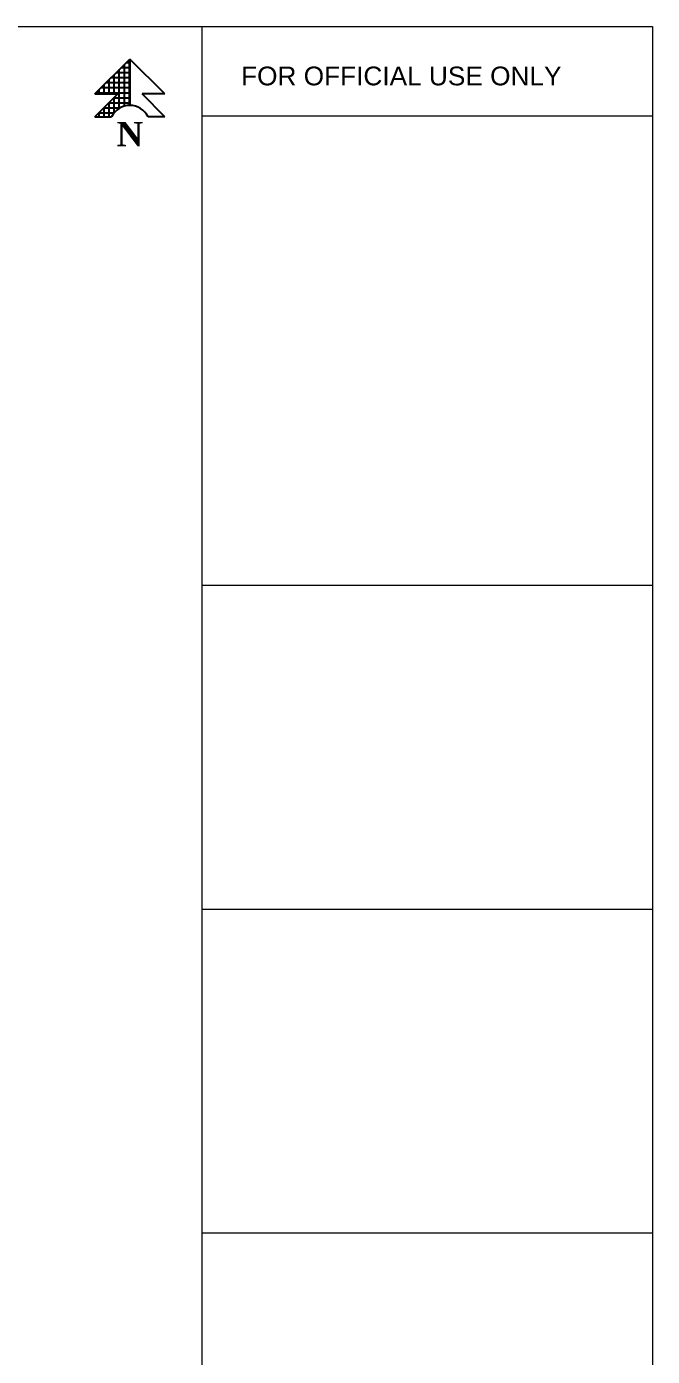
# Model space of a CAD drawing. Header units: inches. Extents: x 4069 to 291496, y -47643 to 12535.
# Drawn here: x 120866 to 121484, y -28214 to -26901 of the extents above; entities that cross this region are included whole.
import ezdxf

# ---------------------------------------------------------------- set-up
doc = ezdxf.new("R2010")
doc.units = ezdxf.units.IN
doc.header["$LTSCALE"] = 5
doc.header["$MEASUREMENT"] = 0
doc.layers.add('ele1', color=21, linetype='Continuous', lineweight=20)
doc.layers.add('TEXT', color=6, linetype='Continuous')
doc.layers.add('WALL', color=7, linetype='Continuous')
doc.styles.get("Standard").update_dxf_attribs({"font": 'arial.ttf'})

# ---------------------------------------------------------------- blocks, each defined once
blk = doc.blocks.new('SDEGH')
at = {"layer": 'TEXT'}
h = blk.add_hatch(dxfattribs=at)
h.set_pattern_fill('NET', color=256, scale=40, style=0)
h.set_pattern_definition([(0, (43922.391, -13181.093), (0, 5), []), (90, (43922.391, -13181.093), (-5, 3e-16), [])])
h.paths.add_polyline_path([(52300.8, -9226.1), (52266.3, -9260.6), (52288.8, -9260.6), (52266.3, -9283.1), (52282.8, -9283.1, -0.284572), (52300.8, -9272)])
blk.add_line((52300.8, -9226.1), (52300.8, -9272), dxfattribs=at)
at = {"layer": 'WALL'}
for p, q in [((52266.3, -9260.6), (52300.8, -9226.1)), ((52335.4, -9260.6), (52300.8, -9226.1)), ((52266.3, -9260.6), (52288.8, -9260.6)), ((52266.3, -9283.1), (52288.8, -9260.6)), ((52335.4, -9260.6), (52312.9, -9260.6)), ((52335.4, -9283.1), (52312.9, -9260.6)), ((52266.3, -9283.1), (52282.8, -9283.1)), ((52335.4, -9283.1), (52318.8, -9283.1))]:
    blk.add_line(p, q, dxfattribs=at)
blk.add_arc((52300.8, -9292), 20.1, 26.4605, 153.5395, dxfattribs=at)
at = {"layer": 'Defpoints', "insert": (52287.7, -9288.2), "char_height": 24, "width": 23.16, "attachment_point": 1}
blk.add_mtext('{\\fTimes New Roman|b1|i0|c0|p18;N}', dxfattribs=at)

msp = doc.modelspace()

# ---------------------------------------------------------------- linework, layer by layer
at = {"layer": 'ele1'}
for p, q in [((121039.08392, -29056.11078), (121039.08392, -26900.77781)), ((121483.73454, -26989.32637), (121039.08392, -26989.32637)), ((121483.73454, -27452.82471), (121039.08392, -27452.82471)), ((121483.73454, -27772.59013), (121039.08392, -27772.59013)), ((121483.73454, -28092.35554), (121039.08392, -28092.35554))]:
    msp.add_line(p, q, dxfattribs=at)
msp.add_lwpolyline([(118398.77009, -26900.77781), (121483.73454, -26900.77781), (121483.73454, -29056.11078), (118398.77009, -29056.11078)], close=True, dxfattribs=at)
msp.add_lwpolyline([(118398.77009, -26900.77781), (121483.73454, -26900.77781), (121483.73454, -29056.11078), (118398.77009, -29056.11078)], close=True, dxfattribs=at)

# ---------------------------------------------------------------- block references
at = {"layer": 'WALL'}
msp.add_blockref('SDEGH', (68667.04951, -17706.72845), dxfattribs=at)

# ---------------------------------------------------------------- texts
at = {"layer": 'Defpoints'}
msp.add_text('FOR OFFICIAL USE ONLY', height=18.5271092, dxfattribs=at).set_placement((121077.65986, -26958.8066))

doc.saveas('drawing.dxf')
